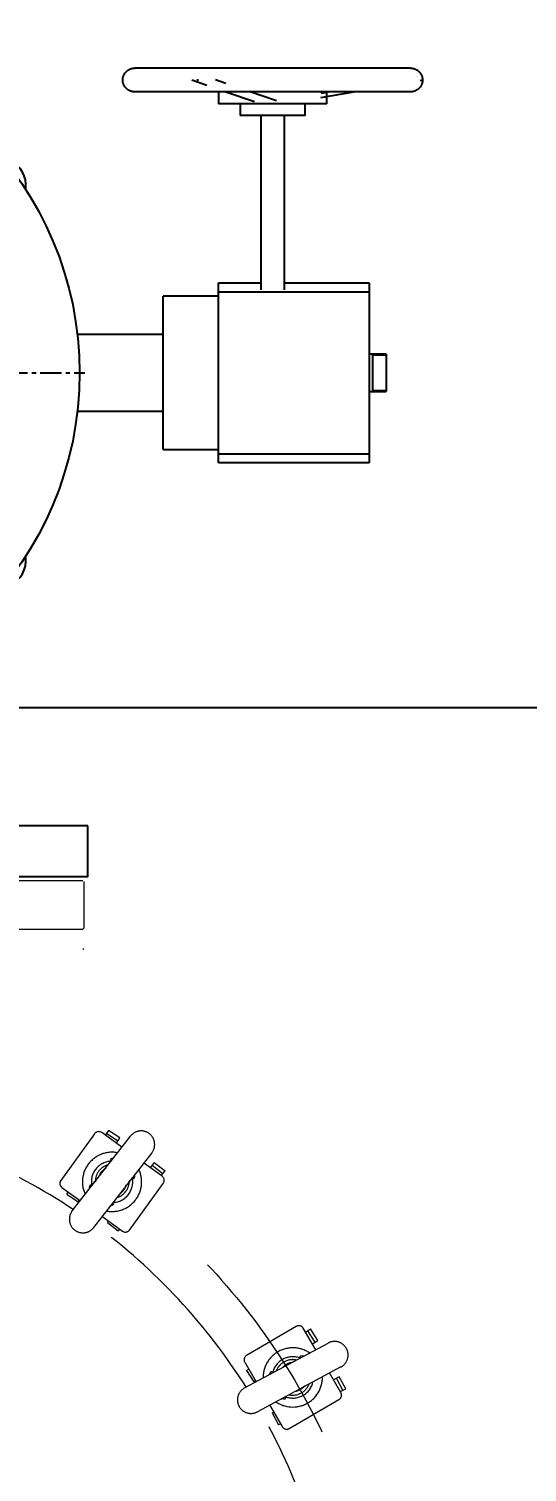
# Model space of a CAD drawing. Extents: x -181672 to 290600, y -29000 to 395522.
# Drawn here: x 3628 to 3922, y 37752 to 38605 of the extents above; entities that cross this region are included whole.
import ezdxf

# ---------------------------------------------------------------- set-up
doc = ezdxf.new("R2010")
doc.units = 0
doc.header["$LTSCALE"] = 10
doc.linetypes.add('XFM7P20PCW$0$CENTER', pattern=[2, 1.25, -0.25, 0.25, -0.25])
doc.linetypes.add('XFM7Q20PCW-200K$0$ACAD_ISO03W100', pattern=[30, 12, -18])
doc.layers.add('XFM7P20PCW$0$P-PCWR-20.7-P', color=252, linetype='Continuous')
doc.layers.add('XFM7Q20PCW-200K$0$PCW EQ (FUTURE)', color=252, linetype='XFM7Q20PCW-200K$0$ACAD_ISO03W100', lineweight=9)
doc.styles.add('XFM7P20PCW$0$Standard', font='txt.shx', dxfattribs={"bigfont": 'chineset.shx'})

# ---------------------------------------------------------------- blocks, each defined once
blk = doc.blocks.new('XFM7P20PCW$0$A$C4C7F1D6B')
at = {"color": 1, "linetype": 'XFM7P20PCW$0$CENTER'}
for p, q in [((0, 203.2), (0, -203.2)), ((203.2, 0), (-254, 0))]:
    blk.add_line(p, q, dxfattribs=at)
at = {"color": 0}
blk.add_lwpolyline([(0, -136.53), (-254, -136.53), (-254, 136.52), (0, 136.52)], dxfattribs=at)
blk.add_circle((0, 0), 136.53, dxfattribs=at)
at = {"color": 0, "style": 'XFM7P20PCW$0$Standard'}
blk.add_text('SR', height=75, dxfattribs=at).set_placement((-246.31, 6.16))
blk = doc.blocks.new('XFM7P20PCW$0$SL250')
at = {"color": 3}
for p, q in [((1.905, -20.32), (1.905, 20.32)), ((4.92125, 20.32), (1.905, 20.32)), ((4.92125, -20.32), (4.92125, 20.32)), ((1.905, 15.24), (0, 15.24)), ((0, -15.24), (0, 15.24)), ((1.905, -15.24), (0, -15.24)), ((4.92125, -20.32), (1.905, -20.32))]:
    blk.add_line(p, q, dxfattribs=at)
blk = doc.blocks.new('XFM7P20PCW$0$BV-250A-T')
for p, q in [((-177.88, 400.52), (-177.67, 400.71)), ((-177.67, 400.71), (-177.46, 400.9)), ((-177.46, 400.9), (-177.24, 401.07)), ((-177.24, 401.07), (-177.01, 401.23)), ((-177.01, 401.23), (-176.78, 401.39)), ((-176.78, 401.39), (-176.54, 401.54)), ((-176.54, 401.54), (-176.3, 401.67)), ((-176.3, 401.67), (-176.05, 401.8)), ((-176.05, 401.8), (-175.8, 401.92)), ((-175.8, 401.92), (-175.54, 402.02)), ((-175.54, 402.02), (-175.27, 402.12)), ((-175.27, 402.12), (-175.01, 402.21)), ((-175.01, 402.21), (-174.74, 402.28)), ((-174.74, 402.28), (-174.46, 402.35)), ((-174.46, 402.35), (-174.19, 402.4)), ((-174.19, 402.4), (-173.91, 402.44)), ((-173.91, 402.44), (-173.63, 402.47)), ((-173.63, 402.47), (-173.36, 402.49)), ((-173.36, 402.49), (-173.08, 402.5)), ((-173.08, 402.5), (-173, 402.5)), ((-172.77, 401.18), (-173, 402.5)), ((-173, 402.48), (-173, 402.5)), ((-173, 402.5), (-172.72, 402.49)), ((-172.72, 402.49), (-172.44, 402.48)), ((-172.44, 402.48), (-172.16, 402.45)), ((-172.16, 402.45), (-171.88, 402.41)), ((-171.88, 402.41), (-171.61, 402.36)), ((-171.61, 402.36), (-171.34, 402.3)), ((-171.34, 402.3), (-171.07, 402.23)), ((-171.07, 402.23), (-170.8, 402.14)), ((-170.8, 402.14), (-170.53, 402.05)), ((-170.53, 402.05), (-170.27, 401.95)), ((-170.27, 401.95), (-170.02, 401.83)), ((-170.02, 401.83), (-169.77, 401.71)), ((-169.77, 401.71), (-169.52, 401.57)), ((-169.52, 401.57), (-169.28, 401.43)), ((-169.28, 401.43), (-169.05, 401.28)), ((-169.05, 401.28), (-168.82, 401.11)), ((-168.82, 401.11), (-168.6, 400.94)), ((-168.6, 400.94), (-168.38, 400.76)), ((-168.38, 400.76), (-168.18, 400.57)), ((-180, 395.5), (-179.99, 395.78)), ((-180, 395.5), (-180, 232.5)), ((-179.99, 395.78), (-179.98, 396.06)), ((-179.98, 396.06), (-179.95, 396.34)), ((-179.95, 396.34), (-179.91, 396.62)), ((-179.91, 396.62), (-179.86, 396.89)), ((-179.86, 396.89), (-179.8, 397.16)), ((-179.8, 397.16), (-179.73, 397.43)), ((-179.73, 397.43), (-179.64, 397.7)), ((-179.64, 397.7), (-179.55, 397.97)), ((-179.55, 397.97), (-179.45, 398.23)), ((-179.45, 398.23), (-179.33, 398.48)), ((-179.33, 398.48), (-179.21, 398.73)), ((-179.21, 398.73), (-179.07, 398.98)), ((-179.07, 398.98), (-178.93, 399.22)), ((-178.93, 399.22), (-178.78, 399.45)), ((-178.78, 399.45), (-178.61, 399.68)), ((-178.61, 399.68), (-178.44, 399.9)), ((-178.44, 399.9), (-178.26, 400.12)), ((-178.26, 400.12), (-178.07, 400.32)), ((-178.07, 400.32), (-177.88, 400.52)), ((-168.18, 400.57), (-167.98, 400.38)), ((-167.98, 400.38), (-167.79, 400.17)), ((-167.79, 400.17), (-167.6, 399.96)), ((-167.6, 399.96), (-167.43, 399.74)), ((-167.43, 399.74), (-167.27, 399.51)), ((-167.27, 399.51), (-167.11, 399.28)), ((-167.11, 399.28), (-166.96, 399.04)), ((-166.96, 399.04), (-166.83, 398.8)), ((-166.83, 398.8), (-166.7, 398.55)), ((-166.7, 398.55), (-166.58, 398.3)), ((-166.58, 398.3), (-166.48, 398.04)), ((-166.48, 398.04), (-166.38, 397.77)), ((-166.38, 397.77), (-166.29, 397.51)), ((-166.29, 397.51), (-166.22, 397.24)), ((-166.22, 397.24), (-166.15, 396.96)), ((-166.15, 396.96), (-166.1, 396.69)), ((-166.1, 396.69), (-166.06, 396.41)), ((-166.06, 396.41), (-166.03, 396.13)), ((-166.03, 396.13), (-166.01, 395.86)), ((-166.01, 395.86), (-166, 395.58)), ((-166, 395.58), (-166, 395.5)), ((-166, 395.5), (-166, 232.5)), ((-166, 395.5), (-166, 395.5)), ((-11, 381), (11, 381)), ((-11, 381), (-11, 371)), ((-10.49, 381), (-10.49, 373)), ((10.49, 373), (10.49, 381)), ((11, 371), (11, 381)), ((-53.13, 371), (53.13, 371)), ((-53.13, 321), (-53.13, 371)), ((-47.82, 282), (-47.82, 371)), ((-10.65, 373), (-11, 373)), ((-10.49, 373), (10.49, 373)), ((10.53, 373), (11, 373)), ((47.82, 282), (47.82, 371)), ((53.13, 371), (53.13, 282)), ((-162.7, 342.54), (-166.04, 361.99)), ((-166.05, 348.07), (-165.11, 342.54)), ((-159, 346), (-166, 346)), ((-159, 346), (-159, 282)), ((-152, 333.2), (-159, 333.2)), ((-152, 333.2), (-152, 294.8)), ((-160.65, 316.2), (-166.18, 300.1)), ((-49.11, 321), (-152, 321)), ((-152, 307), (-49.11, 307)), ((-53.13, 282), (-53.13, 307)), ((-166.06, 286.45), (-160.29, 303.25)), ((-159, 294.8), (-152, 294.8)), ((-170.87, 286.45), (-173, 280.25)), ((-166, 282), (-159, 282)), ((53.13, 282), (-53.13, 282)), ((-45.33, 282), (-45.33, 249.46)), ((45.33, 249.46), (45.33, 282)), ((-173, 266.25), (-169.96, 275.09)), ((-173, 269.26), (-173, 270.27)), ((45.33, 249.46), (-45.33, 249.46)), ((-22.67, 249.46), (-22.67, 198.66)), ((22.67, 198.66), (22.67, 249.46)), ((-180, 232.42), (-180, 232.5)), ((-179.99, 232.14), (-180, 232.42)), ((-179.97, 231.87), (-179.99, 232.14)), ((-179.94, 231.59), (-179.97, 231.87)), ((-179.9, 231.31), (-179.94, 231.59)), ((-179.85, 231.04), (-179.9, 231.31)), ((-179.78, 230.76), (-179.85, 231.04)), ((-179.71, 230.49), (-179.78, 230.76)), ((-179.62, 230.23), (-179.71, 230.49)), ((-179.52, 229.96), (-179.62, 230.23)), ((-166.36, 230.3), (-166.45, 230.03)), ((-166.27, 230.57), (-166.36, 230.3)), ((-166.2, 230.84), (-166.27, 230.57)), ((-166.14, 231.11), (-166.2, 230.84)), ((-166.09, 231.38), (-166.14, 231.11)), ((-166.05, 231.66), (-166.09, 231.38)), ((-166.02, 231.94), (-166.05, 231.66)), ((-166.01, 232.22), (-166.02, 231.94)), ((-166, 232.5), (-166.01, 232.22)), ((-166, 232.5), (-166, 232.5)), ((-179.42, 229.7), (-179.52, 229.96)), ((-179.3, 229.45), (-179.42, 229.7)), ((-179.17, 229.2), (-179.3, 229.45)), ((-179.04, 228.96), (-179.17, 229.2)), ((-178.89, 228.72), (-179.04, 228.96)), ((-178.73, 228.49), (-178.89, 228.72)), ((-178.57, 228.26), (-178.73, 228.49)), ((-178.4, 228.04), (-178.57, 228.26)), ((-178.21, 227.83), (-178.4, 228.04)), ((-178.02, 227.62), (-178.21, 227.83)), ((-177.82, 227.43), (-178.02, 227.62)), ((-177.62, 227.24), (-177.82, 227.43)), ((-177.4, 227.06), (-177.62, 227.24)), ((-177.18, 226.89), (-177.4, 227.06)), ((-176.95, 226.72), (-177.18, 226.89)), ((-176.72, 226.57), (-176.95, 226.72)), ((-176.48, 226.43), (-176.72, 226.57)), ((-176.23, 226.29), (-176.48, 226.43)), ((-175.98, 226.17), (-176.23, 226.29)), ((-175.73, 226.05), (-175.98, 226.17)), ((-175.47, 225.95), (-175.73, 226.05)), ((-175.2, 225.86), (-175.47, 225.95)), ((-174.93, 225.77), (-175.2, 225.86)), ((-174.66, 225.7), (-174.93, 225.77)), ((-174.39, 225.64), (-174.66, 225.7)), ((-174.12, 225.59), (-174.39, 225.64)), ((-173.84, 225.55), (-174.12, 225.59)), ((-173.56, 225.52), (-173.84, 225.55)), ((-173.28, 225.51), (-173.56, 225.52)), ((-173, 225.5), (-173.28, 225.51)), ((-172.92, 225.5), (-173, 225.5)), ((-172.64, 225.51), (-172.92, 225.5)), ((-172.37, 225.53), (-172.64, 225.51)), ((-172.09, 225.56), (-172.37, 225.53)), ((-171.81, 225.6), (-172.09, 225.56)), ((-171.54, 225.65), (-171.81, 225.6)), ((-171.26, 225.72), (-171.54, 225.65)), ((-170.99, 225.79), (-171.26, 225.72)), ((-170.73, 225.88), (-170.99, 225.79)), ((-170.46, 225.98), (-170.73, 225.88)), ((-170.2, 226.08), (-170.46, 225.98)), ((-169.95, 226.2), (-170.2, 226.08)), ((-169.7, 226.33), (-169.95, 226.2)), ((-169.46, 226.46), (-169.7, 226.33)), ((-169.22, 226.61), (-169.46, 226.46)), ((-168.99, 226.77), (-169.22, 226.61)), ((-168.76, 226.93), (-168.99, 226.77)), ((-168.54, 227.1), (-168.76, 226.93)), ((-168.33, 227.29), (-168.54, 227.1)), ((-168.12, 227.48), (-168.33, 227.29)), ((-167.93, 227.68), (-168.12, 227.48)), ((-167.74, 227.88), (-167.93, 227.68)), ((-167.56, 228.1), (-167.74, 227.88)), ((-167.39, 228.32), (-167.56, 228.1)), ((-167.22, 228.55), (-167.39, 228.32)), ((-167.07, 228.78), (-167.22, 228.55)), ((-166.93, 229.02), (-167.07, 228.78)), ((-166.79, 229.27), (-166.93, 229.02)), ((-166.67, 229.52), (-166.79, 229.27)), ((-166.55, 229.77), (-166.67, 229.52)), ((-166.45, 230.03), (-166.55, 229.77)), ((-107.84, 168.25), (-111.38, 168.25)), ((111.38, 168.25), (107.84, 168.25)), ((-125.6, 156.35), (-125.6, 155.59)), ((125.6, 155.59), (125.6, 156.35)), ((-125.6, -155.59), (-125.6, -156.35)), ((125.6, -156.35), (125.6, -155.59)), ((-107.84, -168.25), (-111.38, -168.25)), ((111.38, -168.25), (107.84, -168.25))]:
    blk.add_line(p, q)
blk.add_circle((0, 0), 200)
for centre, start, end in [((-111.38, 153.81), 90, 169.86853), ((111.38, 153.81), 10.13147, 90), ((-111.38, -153.81), 190.13147, 270), ((111.38, -153.81), 270, 349.86853)]:
    blk.add_arc(centre, 14.44, start, end)
blk = doc.blocks.new('XFM7P20PCW$0$A$Cde8b81a9')
at = {"layer": 'XFM7P20PCW$0$P-PCWR-20.7-P'}
for name, rotation in [('XFM7P20PCW$0$A$C4C7F1D6B', 90), ('XFM7P20PCW$0$BV-250A-T', 270)]:
    blk.add_blockref(name, (-1.77, 787.66), dxfattribs=dict(at, rotation=rotation))
at = {"layer": 'XFM7P20PCW$0$P-PCWR-20.7-P', "xscale": -10, "yscale": 10, "zscale": 10, "rotation": 90}
blk.add_blockref('XFM7P20PCW$0$SL250', (0.01, 539.19), dxfattribs=at)
blk = doc.blocks.new('XFM7P20PCW')
blk.add_blockref('XFM7P20PCW$0$A$Cde8b81a9', (3459.53855, 37614.07814))
blk = doc.blocks.new('XFM7Q20PCW-200K$0$漢唐美光 8NHV4A-10FDA-NC150-M - 漢唐美光 8NHV4A-10FDA-NC150-M-V1107-CUB_L40')
for p, q in [((-711.77, 264.81), (-723.39, 258.04)), ((-714, 267.71), (-721.05, 263.93)), ((-720.11, 262.17), (-713.06, 265.95)), ((-712.54, 264.99), (-714, 267.71)), ((-721.05, 263.93), (-719.21, 260.5)), ((-690.55, 234.35), (-707.67, 263.73)), ((-737.02, 250.09), (-749.78, 242.65)), ((-742.6, 251.18), (-749.31, 246.82)), ((-748.22, 245.14), (-741.51, 249.5)), ((-740.56, 248.05), (-742.6, 251.18)), ((-747.47, 244), (-749.31, 246.82)), ((-733.4, 243.18), (-733.44, 243.32)), ((-750.87, 238.54), (-733.74, 209.17)), ((-704.48, 222.76), (-691.63, 230.25)), ((-708.13, 229.76), (-708.01, 229.72)), ((-708.01, 229.71), (-707.97, 229.58)), ((-699.76, 224.28), (-700.26, 225.22)), ((-699.76, 224.28), (-692.71, 228.07)), ((-693.34, 229.25), (-692.71, 228.07)), ((-729.64, 208.09), (-718.06, 214.84)), ((-724.8, 209.08), (-718.09, 213.43)), ((-718.75, 214.44), (-718.09, 213.43)), ((-724.8, 209.08), (-725.66, 210.41)), ((-847.65, 154.7), (-842.73, 161.02)), ((-847.65, 154.7), (-844.57, 152.31)), ((-839.52, 159.26), (-847.4, 148.37)), ((-846.07, 153.47), (-841.16, 159.79)), ((-839.88, 158.8), (-842.73, 161.02)), ((-807.78, 140.01), (-835.33, 159.94)), ((-840.84, 143.42), (-840.72, 143.36)), ((-840.72, 143.36), (-840.7, 143.23)), ((-862.18, 134.32), (-866.55, 127.62)), ((-856.65, 135.58), (-865.3, 123.61)), ((-864.88, 126.53), (-860.51, 133.23)), ((-859.06, 132.28), (-862.18, 134.32)), ((-850.54, 130.73), (-850.63, 130.84)), ((-850.43, 130.72), (-850.54, 130.73)), ((-822, 128.69), (-821.87, 128.7)), ((-821.87, 128.7), (-821.78, 128.59)), ((-815.49, 124.23), (-807.11, 135.82)), ((-812.12, 127.08), (-807.21, 133.39)), ((-808.27, 134.21), (-807.21, 133.39)), ((-866.55, 127.62), (-863.97, 125.93)), ((-864.63, 119.42), (-837.08, 99.5)), ((-812.12, 127.08), (-812.96, 127.73)), ((-1014.13, -292.44), (-1014.13, 112.56)), ((-1013.63, 113.06), (-986.03, 113.06)), ((-986.03, 113.06), (-985.53, 112.56)), ((-985.53, -292.44), (-985.53, 112.56)), ((-974.07, 112.56), (-973.57, 113.06)), ((-832.89, 100.17), (-825.04, 111.03)), ((-828.87, 103.03), (-830.19, 103.9)), ((-828.87, 103.03), (-824.49, 109.73)), ((-825.5, 110.39), (-824.49, 109.73))]:
    blk.add_line(p, q)
at = {"flags": 128}
for points in [[(-737.74, 268.16), (-738.02, 268.01), (-738.29, 267.84), (-738.56, 267.66), (-738.82, 267.47), (-739.07, 267.27), (-739.31, 267.06), (-739.54, 266.84), (-739.77, 266.61), (-739.98, 266.38), (-740.19, 266.13), (-740.38, 265.88), (-740.57, 265.62), (-740.74, 265.35), (-740.91, 265.08), (-741.06, 264.79), (-741.2, 264.51), (-741.33, 264.22), (-741.45, 263.92), (-741.55, 263.62), (-741.65, 263.31), (-741.73, 263), (-741.8, 262.69), (-741.86, 262.37), (-741.9, 262.06), (-741.93, 261.74), (-741.95, 261.42), (-741.96, 261.1), (-741.95, 260.78), (-741.93, 260.46), (-741.9, 260.14), (-741.85, 259.82), (-741.79, 259.51), (-741.72, 259.2), (-741.64, 258.89), (-741.54, 258.58), (-741.44, 258.28), (-741.32, 257.98), (-741.19, 257.69), (-741.04, 257.41), (-741, 257.33)], [(-726.91, 264.9), (-727.06, 265.18), (-727.23, 265.45), (-727.41, 265.72), (-727.6, 265.98), (-727.8, 266.23), (-728.01, 266.47), (-728.23, 266.7), (-728.46, 266.93), (-728.69, 267.14), (-728.94, 267.35), (-729.19, 267.54), (-729.45, 267.73), (-729.72, 267.9), (-730, 268.07), (-730.28, 268.22), (-730.56, 268.36), (-730.86, 268.49), (-731.15, 268.61), (-731.45, 268.71), (-731.76, 268.81), (-732.07, 268.89), (-732.38, 268.96), (-732.7, 269.02), (-733.01, 269.06), (-733.33, 269.09), (-733.65, 269.11), (-733.97, 269.12), (-734.29, 269.11), (-734.61, 269.09), (-734.93, 269.06), (-735.25, 269.01), (-735.56, 268.95), (-735.87, 268.88), (-736.18, 268.8), (-736.49, 268.7), (-736.79, 268.6), (-737.09, 268.48), (-737.38, 268.35), (-737.66, 268.2), (-737.74, 268.16)], [(-726.91, 264.9), (-700.41, 215.57)], [(-714.5, 208), (-741, 257.33)], [(-733.38, 243.14), (-733.28, 242.93), (-733.21, 242.73), (-733.17, 242.55), (-733.16, 242.46)], [(-733.2, 242.96), (-733.37, 242), (-733.33, 241.08), (-733.04, 240.64), (-732.59, 240.67), (-732.3, 240.84)], [(-708.25, 229.78), (-708.04, 230.89), (-708.08, 231.82), (-708.37, 232.26), (-708.82, 232.23), (-709.4, 231.83)], [(-708.03, 229.76), (-708.13, 229.97), (-708.2, 230.17), (-708.24, 230.34), (-708.25, 230.44)], [(-722.57, 222.75), (-722.55, 222.73), (-722.45, 222.64), (-722.26, 222.4), (-722.13, 222.19)], [(-703.67, 204.73), (-703.39, 204.89), (-703.12, 205.06), (-702.85, 205.24), (-702.6, 205.43), (-702.35, 205.63), (-702.1, 205.84), (-701.87, 206.06), (-701.65, 206.28), (-701.43, 206.52), (-701.22, 206.77), (-701.03, 207.02), (-700.84, 207.28), (-700.67, 207.55), (-700.5, 207.82), (-700.35, 208.1), (-700.21, 208.39), (-700.08, 208.68), (-699.96, 208.98), (-699.86, 209.28), (-699.76, 209.59), (-699.68, 209.9), (-699.61, 210.21), (-699.56, 210.52), (-699.51, 210.84), (-699.48, 211.16), (-699.46, 211.48), (-699.46, 211.8), (-699.46, 212.12), (-699.48, 212.44), (-699.52, 212.76), (-699.56, 213.07), (-699.62, 213.39), (-699.69, 213.7), (-699.77, 214.01), (-699.87, 214.32), (-699.97, 214.62), (-700.09, 214.91), (-700.22, 215.21), (-700.37, 215.49), (-700.41, 215.57)], [(-714.5, 208), (-714.35, 207.72), (-714.18, 207.45), (-714, 207.18), (-713.81, 206.92), (-713.61, 206.67), (-713.4, 206.43), (-713.18, 206.2), (-712.95, 205.97), (-712.72, 205.76), (-712.47, 205.55), (-712.22, 205.36), (-711.96, 205.17), (-711.69, 205), (-711.42, 204.83), (-711.13, 204.68), (-710.85, 204.54), (-710.56, 204.41), (-710.26, 204.29), (-709.96, 204.18), (-709.65, 204.09), (-709.34, 204.01), (-709.03, 203.94), (-708.71, 203.88), (-708.4, 203.84), (-708.08, 203.81), (-707.76, 203.79), (-707.44, 203.78), (-707.12, 203.79), (-706.8, 203.81), (-706.48, 203.84), (-706.16, 203.89), (-705.85, 203.95), (-705.54, 204.02), (-705.23, 204.1), (-704.92, 204.19), (-704.62, 204.3), (-704.32, 204.42), (-704.03, 204.55), (-703.75, 204.69), (-703.67, 204.73)], [(-853.4, 153.22), (-853.65, 153.41), (-853.92, 153.59), (-854.19, 153.76), (-854.46, 153.92), (-854.75, 154.07), (-855.04, 154.21), (-855.33, 154.33), (-855.63, 154.44), (-855.93, 154.55), (-856.24, 154.63), (-856.55, 154.71), (-856.87, 154.77), (-857.18, 154.83), (-857.5, 154.86), (-857.82, 154.89), (-858.14, 154.9), (-858.46, 154.9), (-858.78, 154.89), (-859.1, 154.87), (-859.41, 154.83), (-859.73, 154.78), (-860.04, 154.71), (-860.36, 154.64), (-860.66, 154.55), (-860.97, 154.45), (-861.27, 154.34), (-861.56, 154.21), (-861.85, 154.08), (-862.13, 153.93), (-862.41, 153.77), (-862.68, 153.6), (-862.95, 153.42), (-863.21, 153.23), (-863.45, 153.03), (-863.69, 152.82), (-863.93, 152.6), (-864.15, 152.37), (-864.36, 152.13), (-864.57, 151.88), (-864.62, 151.82)], [(-864.62, 151.82), (-864.81, 151.56), (-864.99, 151.3), (-865.16, 151.03), (-865.32, 150.75), (-865.47, 150.46), (-865.61, 150.17), (-865.73, 149.88), (-865.85, 149.58), (-865.95, 149.28), (-866.04, 148.97), (-866.11, 148.66), (-866.18, 148.35), (-866.23, 148.03), (-866.27, 147.71), (-866.29, 147.39), (-866.3, 147.07), (-866.3, 146.75), (-866.29, 146.43), (-866.27, 146.11), (-866.23, 145.8), (-866.18, 145.48), (-866.12, 145.17), (-866.04, 144.86), (-865.95, 144.55), (-865.85, 144.24), (-865.74, 143.95), (-865.61, 143.65), (-865.48, 143.36), (-865.33, 143.08), (-865.17, 142.8), (-865, 142.53), (-864.82, 142.26), (-864.63, 142.01), (-864.43, 141.76), (-864.22, 141.52), (-864, 141.28), (-863.77, 141.06), (-863.53, 140.85), (-863.29, 140.64), (-863.22, 140.59)], [(-853.08, 152.97), (-853.4, 153.22)], [(-853.4, 153.22), (-809.19, 118.84)], [(-819.01, 106.21), (-863.22, 140.59)], [(-840.05, 143), (-840.07, 143), (-840.2, 143.05), (-840.47, 143.19), (-840.68, 143.33)], [(-850.5, 130.7), (-850.33, 130.55), (-850.18, 130.39), (-850.07, 130.25), (-850.02, 130.17)], [(-850.27, 130.61), (-850.04, 129.67), (-849.62, 128.84), (-849.18, 128.55), (-848.78, 128.76), (-848.41, 129.36)], [(-822.11, 128.66), (-822.37, 129.77), (-822.79, 130.59), (-823.22, 130.88), (-823.62, 130.67)], [(-821.9, 128.73), (-822.08, 128.88), (-822.23, 129.04), (-822.34, 129.18), (-822.39, 129.26)], [(-832.36, 116.44), (-832.34, 116.43), (-832.2, 116.38), (-831.93, 116.24), (-831.73, 116.1)], [(-809.19, 118.84), (-809.82, 119.34)], [(-807.79, 107.62), (-807.59, 107.87), (-807.41, 108.14), (-807.24, 108.41), (-807.08, 108.69), (-806.94, 108.97), (-806.8, 109.26), (-806.67, 109.55), (-806.56, 109.85), (-806.46, 110.16), (-806.37, 110.46), (-806.3, 110.77), (-806.23, 111.09), (-806.18, 111.4), (-806.14, 111.72), (-806.12, 112.04), (-806.1, 112.36), (-806.1, 112.68), (-806.11, 113), (-806.14, 113.32), (-806.18, 113.64), (-806.23, 113.95), (-806.29, 114.27), (-806.37, 114.58), (-806.46, 114.88), (-806.56, 115.19), (-806.67, 115.49), (-806.79, 115.78), (-806.93, 116.07), (-807.08, 116.36), (-807.23, 116.63), (-807.4, 116.91), (-807.58, 117.17), (-807.78, 117.43), (-807.98, 117.68), (-808.19, 117.92), (-808.41, 118.15), (-808.64, 118.37), (-808.88, 118.59), (-809.12, 118.79), (-809.19, 118.84)], [(-819.01, 106.21), (-818.76, 106.02), (-818.49, 105.84), (-818.22, 105.67), (-817.94, 105.51), (-817.66, 105.36), (-817.37, 105.23), (-817.08, 105.1), (-816.78, 104.99), (-816.47, 104.89), (-816.16, 104.8), (-815.85, 104.72), (-815.54, 104.66), (-815.22, 104.61), (-814.91, 104.57), (-814.59, 104.54), (-814.27, 104.53), (-813.95, 104.53), (-813.63, 104.54), (-813.31, 104.57), (-812.99, 104.6), (-812.68, 104.66), (-812.36, 104.72), (-812.05, 104.79), (-811.74, 104.88), (-811.44, 104.98), (-811.14, 105.1), (-810.85, 105.22), (-810.56, 105.36), (-810.27, 105.5), (-809.99, 105.66), (-809.72, 105.83), (-809.46, 106.01), (-809.2, 106.2), (-808.95, 106.4), (-808.71, 106.61), (-808.48, 106.83), (-808.26, 107.06), (-808.04, 107.3), (-807.84, 107.55), (-807.79, 107.62)], [(-819.01, 106.21), (-819.01, 106.21)]]:
    blk.add_lwpolyline(points, dxfattribs=at)
blk.add_circle((-526.15, -89.94), 379.98)
for centre, radius, start, end in [((-710.26, 262.22), 3, 30.24286, 120.24286), ((-526.15, -89.94), 353.5, 98.44503, 119.72224), ((-720.71, 236.45), 17.5, 324.66151, 89.7621), ((-720.71, 236.45), 12.21, 338.4644, 78.72051), ((-748.27, 240.05), 3, 120.24286, 210.24286), ((-720.71, 236.45), 17.5, 143.99374, 270.23571), ((-720.71, 236.45), 12.21, 158.02853, 257.22499), ((-720.71, 236.45), 10.48, 166.32144, 249.38864), ((-720.71, 236.45), 10.48, 347.12281, 71.00956), ((-720.97, 236.73), 8.5, 10.24286, 51.6865), ((-720.71, 236.45), 8.5, 48.58023, 53.91047), ((-720.71, 236.45), 8.5, 39.78705, 47.20552), ((-720.71, 236.45), 10.5, 180.33681, 188.7729), ((-720.97, 236.73), 8.5, 182.73991, 226.24286), ((-720.71, 236.45), 8.5, 189.36732, 197.27004), ((-693.14, 232.84), 3, 300.24286, 30.24286), ((-720.71, 236.45), 10.5, 228.03674, 235.949), ((-720.71, 236.45), 10.5, 244.02195, 249.82519), ((-526.15, -89.94), 353.5, 122.22838, 143.60826), ((-731.15, 210.68), 3, 210.24286, 300.24286), ((-837.09, 157.51), 3, 54.12857, 144.12857), ((-836.2, 129.72), 17.5, 348.54722, 115.27684), ((-836.2, 129.72), 12.21, 2.31412, 102.60622), ((-836.2, 129.72), 10.5, 88.02053, 95.10017), ((-836.56, 129.86), 10, 17.51319, 90.85433), ((-836.56, 129.86), 8.5, 34.12857, 75.42876), ((-836.2, 129.72), 8.5, 72.62218, 77.88696), ((-836.2, 129.72), 8.5, 63.74307, 68.48685), ((-809.54, 137.58), 3, 324.12857, 54.12857), ((-836.2, 129.72), 17.5, 167.87945, 295.05933), ((-836.2, 129.72), 12.21, 181.91425, 281.11071), ((-862.87, 121.85), 3, 144.12857, 234.12857), ((-836.56, 129.86), 10, 193.2064, 271.43448), ((-836.56, 129.86), 8.5, 206.62563, 254.76632), ((-836.2, 129.72), 8.5, 213.25304, 221.15576), ((-836.2, 129.72), 10.5, 268.02053, 273.03309), ((-526.15, -89.94), 353.5, 146.11632, 167.49307), ((-835.32, 101.93), 3, 234.12857, 324.12857)]:
    blk.add_arc(centre, radius, start, end)
for points in [[(-715.71, 243.38), (-715.49, 243.23), (-715.28, 243.07), (-715.08, 242.9)], [(-834.43, 138.07), (-834.17, 138.02), (-833.91, 137.97), (-833.66, 137.9)]]:
    blk.add_open_spline(points, degree=3)
for points, knots in [([(-723.79, 224.18), (-723.81, 224.18), (-723.85, 224.16), (-723.9, 224.13), (-723.94, 224.09), (-723.97, 224.06), (-723.98, 224.03), (-723.99, 224.01), (-724, 224), (-724.02, 223.98), (-724.04, 223.94), (-724.05, 223.9), (-724.06, 223.85), (-724.07, 223.78), (-724.05, 223.68), (-723.97, 223.51), (-723.78, 223.27), (-723.39, 222.98), (-722.86, 222.68), (-722.4, 222.49), (-722.15, 222.41)], [0.0625, 0.0625, 0.0625, 0.0625, 0.0703125, 0.078125, 0.09375, 0.109375, 0.1171875, 0.1210938, 0.125, 0.1328125, 0.140625, 0.15625, 0.171875, 0.1875, 0.21875, 0.25, 0.3125, 0.375, 0.4375, 0.5, 0.5, 0.5, 0.5]), ([(-838.76, 141.74), (-838.74, 141.76), (-838.67, 141.83), (-838.56, 141.95), (-838.46, 142.06), (-838.39, 142.13), (-838.34, 142.18), (-838.31, 142.23), (-838.27, 142.28), (-838.25, 142.33), (-838.24, 142.37), (-838.23, 142.4), (-838.23, 142.42), (-838.23, 142.44), (-838.22, 142.46), (-838.22, 142.5), (-838.22, 142.54), (-838.23, 142.6), (-838.26, 142.67), (-838.32, 142.75), (-838.46, 142.87), (-838.73, 143.01), (-839.2, 143.12), (-839.81, 143.18), (-840.3, 143.16), (-840.56, 143.14)], [0.0099029, 0.0099029, 0.0099029, 0.0099029, 0.015625, 0.03125, 0.046875, 0.0546875, 0.0625, 0.0703125, 0.078125, 0.09375, 0.109375, 0.1171875, 0.1210938, 0.125, 0.1328125, 0.140625, 0.15625, 0.171875, 0.1875, 0.21875, 0.25, 0.3125, 0.375, 0.4375, 0.5, 0.5, 0.5, 0.5]), ([(-833.81, 117.53), (-833.82, 117.51), (-833.88, 117.45), (-833.95, 117.38), (-834.02, 117.3), (-834.06, 117.25), (-834.1, 117.21), (-834.13, 117.15), (-834.16, 117.1), (-834.17, 117.06), (-834.17, 117.03), (-834.18, 117.02), (-834.18, 117), (-834.18, 116.97), (-834.19, 116.93), (-834.18, 116.89), (-834.17, 116.84), (-834.15, 116.77), (-834.09, 116.68), (-833.95, 116.56), (-833.68, 116.42), (-833.21, 116.31), (-832.6, 116.25), (-832.11, 116.27), (-831.84, 116.29)], [0.0268701, 0.0268701, 0.0268701, 0.0268701, 0.03125, 0.046875, 0.0546875, 0.0625, 0.0703125, 0.078125, 0.09375, 0.109375, 0.1171875, 0.1210938, 0.125, 0.1328125, 0.140625, 0.15625, 0.171875, 0.1875, 0.21875, 0.25, 0.3125, 0.375, 0.4375, 0.5, 0.5, 0.5, 0.5])]:
    blk.add_open_spline(points, degree=3, knots=knots)
blk = doc.blocks.new('XFM7Q20PCW-200K')
at = {"color": 9}
blk.add_lwpolyline([(709.28, 38204.06), (11943.01, 38204.06), (11943.01, 37024.1), (709.28, 37024.1)], close=True, dxfattribs=at)
at = {"layer": 'XFM7Q20PCW-200K$0$PCW EQ (FUTURE)', "rotation": 270}
blk.add_blockref('XFM7Q20PCW-200K$0$漢唐美光 8NHV4A-10FDA-NC150-M - 漢唐美光 8NHV4A-10FDA-NC150-M-V1107-CUB_L40', (3547.22, 37087.72), dxfattribs=at)

msp = doc.modelspace()

# ---------------------------------------------------------------- block references
for name in ['XFM7P20PCW', 'XFM7Q20PCW-200K']:
    msp.add_blockref(name, (0, 0))

doc.saveas('drawing.dxf')
